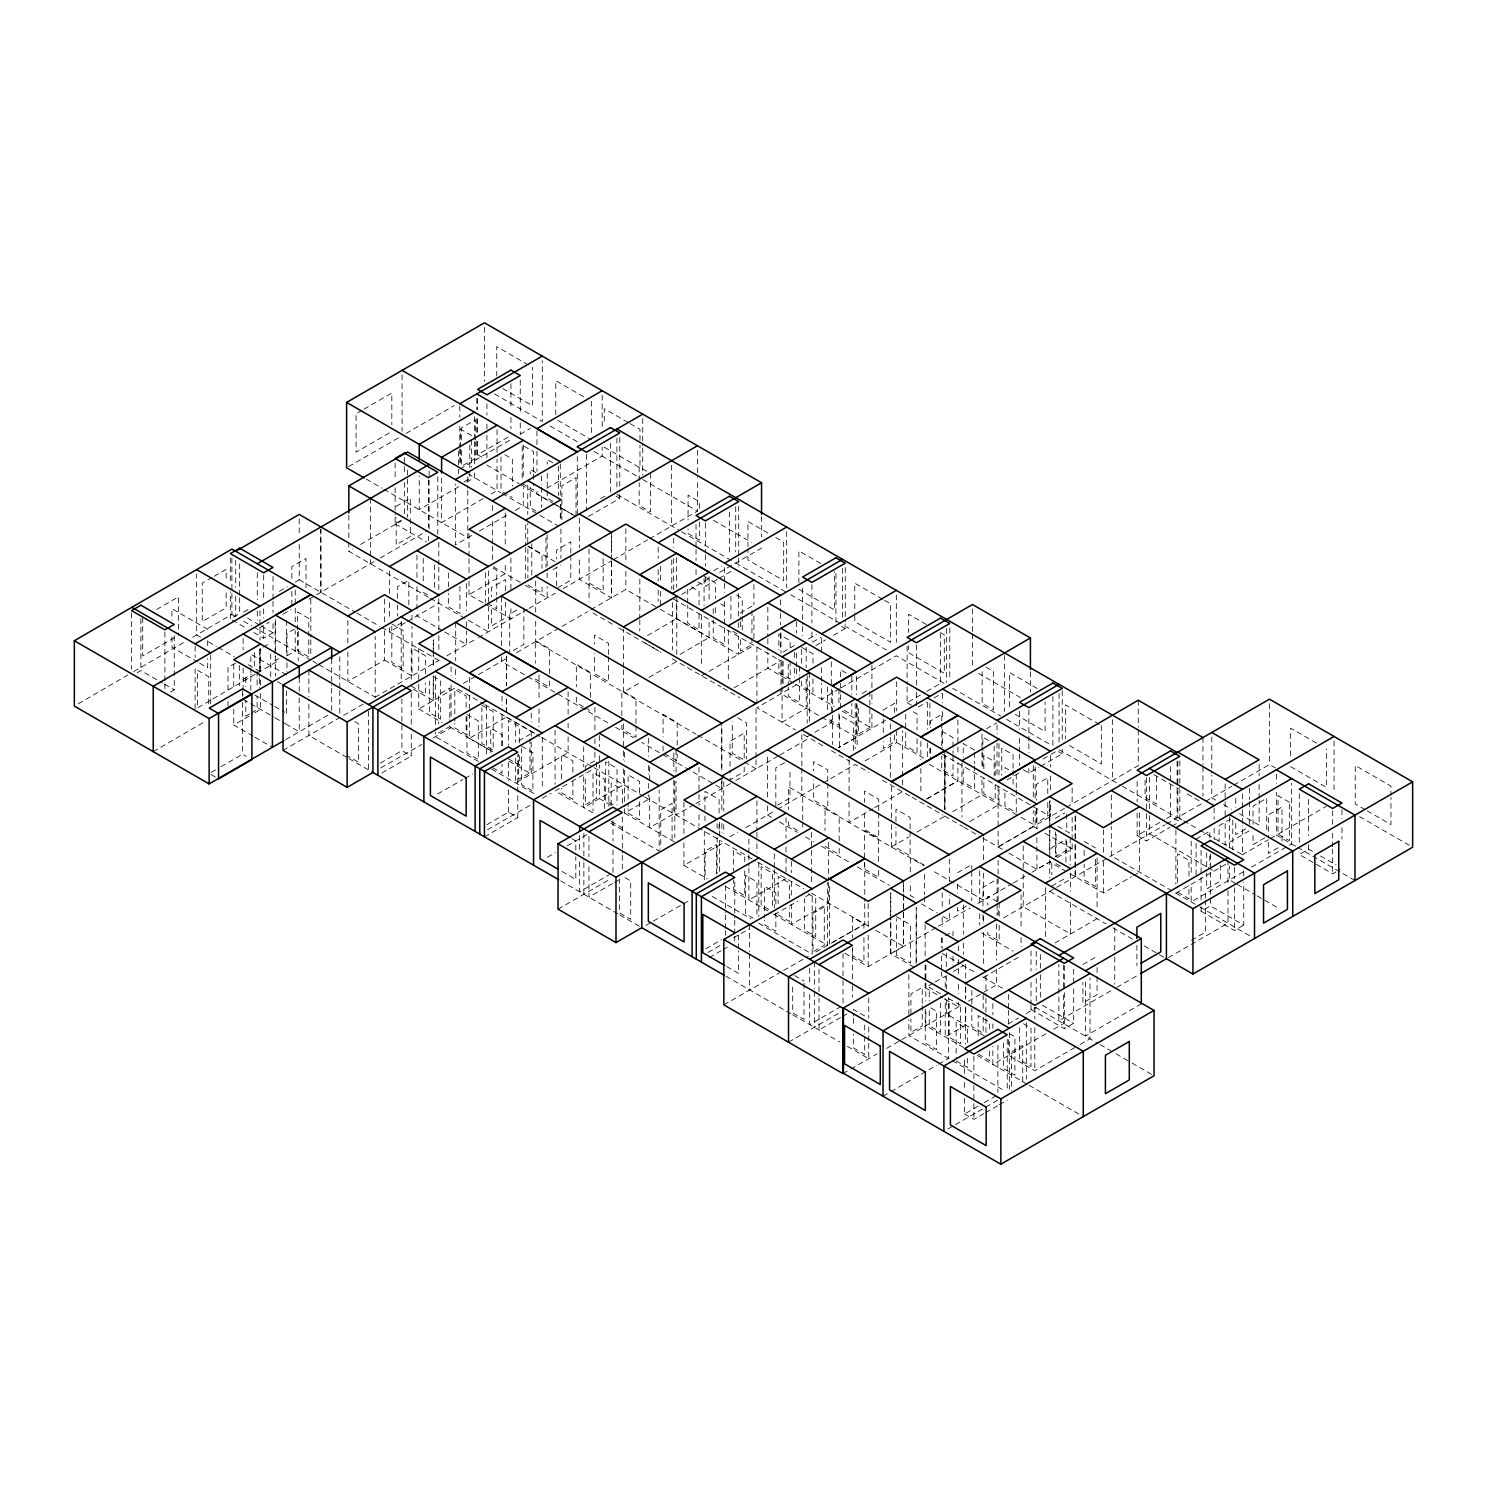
<?xml version="1.0" encoding="UTF-8"?>
<svg xmlns="http://www.w3.org/2000/svg" width="1487" height="1487" viewBox="0 0 1487 1487"><rect width="100%" height="100%" fill="white"/><g stroke="black" fill="none" stroke-linecap="round" stroke-linejoin="round"><path stroke-width="0.75" stroke-dasharray="5 3.75" d="M501.398 656.882L501.398 661.399L607.57 722.682M501.398 645.618L501.398 596.027M535.692 621.306L535.692 641.603L695.953 734.113M535.692 612.291L535.692 580.748M623.406 669.708L623.369 692.217L641.176 681.957M623.406 667.44L623.462 629.168M676.752 654.652L676.845 596.101M721.753 781.846L721.753 788.612L641.622 742.348M721.753 727.756L721.753 770.582L721.753 723.258M756.047 759.801L756.047 768.816L743.983 761.846M756.047 757.552L756.047 707.961M767.534 806.028L767.534 815.043L771.53 817.348M767.534 797.013L767.534 754.188M801.828 768.203L801.828 795.248L923.669 865.601M801.828 765.954L801.828 729.875M849.04 802.218L849.058 822.515L872.776 808.816M849.096 790.991L849.096 757.18M890.787 922.219L890.787 953.78L937.386 926.866M890.787 919.97L890.787 892.925M891.512 847.032L891.326 819.876M891.549 817.757L891.364 781.586M902.442 784.95L902.46 730.86M916.159 963.911L916.234 907.609L916.234 961.699M944.673 809.318L944.747 750.768M949.301 913.222L949.301 919.988L939.319 914.226M949.301 904.208L949.301 895.193M949.301 881.679L949.319 854.635M983.595 873.148L983.595 900.193L931.42 870.062M983.595 859.616L983.595 834.839M1075.138 876.624L1075.157 869.876M1075.157 867.627L1075.175 842.85L1075.231 867.664M78.309 703.797L127.845 674.986M133.774 671.529L184.853 641.826M192.715 637.254L231.898 614.447L231.898 591.919M458.684 486.732L419.222 509.706L419.222 475.896M466.583 482.141L474.465 477.55L474.465 473.033M546.826 488.256L602.161 456.081L602.161 447.067M255.188 674.299L195.132 709.243L195.132 666.418M257.195 673.146L279.556 660.135M287.214 655.674L295.225 651.009L295.225 630.73M153.235 751.641L205.169 721.437M405.263 622.718L389.482 631.901L389.482 627.402M407.159 621.622L438.814 603.202M253.087 736.177L233.775 725.005L252.902 713.89M254.816 712.775L260.56 709.429L260.56 691.399M553.108 569.595L560.934 565.041M285.801 739.522L299.184 731.734M285.671 723.927L299.259 731.79L327.865 715.135M681.697 594.428L709.875 578.053M719.708 572.328L761.548 548.09M647.514 635.562L676.566 618.648L676.566 600.618M680.117 654.392L709.113 637.533L709.113 619.503M734.095 687.793L781.604 660.154M812.534 642.161L820.917 637.272M796.474 684.689L756.92 707.7L795.601 730.024M839.3 688.909L821.605 699.206L821.605 683.425M841.27 687.775L896.326 655.748L944.71 683.667M885.676 720.247L838.389 747.757L856.456 737.292L856.419 703.463M865.044 760.954L896.68 742.552L896.68 731.288M986.569 728.723L996.718 722.812M926.736 798.965L957.907 780.824L957.888 762.794M1007.052 779.95L1019.041 772.98M1043.056 759.002L1049.06 755.526M1051.067 754.355L1057.071 750.861M998.112 831.177L998.167 846.977L1064.952 808.11M1066.402 807.274L1138.261 765.601L1138.261 729.522M243.645 612.049L249.593 608.592M279.37 591.306L287.307 586.714M295.244 582.105L299.222 579.8L299.222 543.74M259.277 627.96L269.203 622.198M283.088 614.15L291.043 609.54M308.906 599.168L378.237 559.186M384.557 630.804L384.557 660.098L347.865 681.399L347.865 649.856M807.218 736.734L831.307 722.775L831.307 716.009M926.698 798.928L957.888 780.824M952.721 811.716L981.978 794.727L981.978 776.697M969.766 821.549L999.022 804.56L999.004 786.53M998.112 846.939L1035.175 825.434L1035.175 809.672M362.047 410.282L356.081 413.721L356.081 452.16L391.825 431.527M364.018 409.129L391.825 393.088L391.825 424.743M348.571 466.621L400.096 436.881M406.081 433.423L454.334 405.561M156.637 609.484L178.496 596.863L178.496 635.321M212.195 577.402L202.251 583.146L202.251 621.603L226.136 607.811L226.136 589.726M214.184 576.268L226.136 569.372L226.136 580.673M477.587 441.23L477.587 454.743L510.933 435.505M463.275 465.301L475.654 458.163L475.654 442.327M459.818 469.074L512.495 438.665M520.134 434.26L530.339 428.368M396.174 506.361L410.319 498.182L410.319 516.286M174.518 637.607L142.733 655.953L142.733 617.514M464.148 481.844L469.799 478.572L469.799 440.115M137.157 672.737L140.893 670.581L162.473 683.035M237.808 614.633L230.336 618.945L230.336 591.9M395.114 517.048L395.114 523.796L400.709 520.58M428.405 597.198L348.832 551.249L352.735 548.982M360.56 544.465L401.676 520.729M380.189 558.053L427.178 530.933M483.182 498.591L441.583 522.606L441.583 475.282M491.1 494.019L497.048 490.58L497.048 459.018M170.503 691.994L174.239 689.838L174.239 678.555M253.887 632.533L263.682 638.183L273.013 632.811L273.013 621.529M235.559 663.072L228.013 667.421L228.013 692.31M263.162 647.142L270.708 642.774M294.5 629.038L286.954 633.406L286.954 660.544M471.769 535.45L455.338 544.93L455.338 484.074M479.316 531.082L507.42 514.874M515.283 510.32L523.275 505.71L523.275 487.68M406.936 581.324L397.512 586.77L397.512 602.607M243.125 679.336L251.47 674.429M278.887 658.685L275.114 660.86L275.114 656.343M600.655 498.628L606.529 495.227M397.512 625.228L403.163 621.956M588.406 516.472L619.782 498.349L619.782 493.833M249.574 713.964L245.801 716.139L245.801 700.321M251.47 712.886L257.121 709.615L257.121 696.046M482.978 602.7L469.018 594.651L505.227 573.74L505.227 562.458M211.191 772.348L219.035 767.831M220.987 766.697L242.567 754.244L246.303 756.4M516.77 610.042L509.688 614.131L509.688 652.57M283.05 750.377L363.386 703.983M375.096 697.236L439.223 660.209M446.751 655.86L476.435 638.722M478.424 637.57L527.29 609.373M529.019 608.369L555.32 593.183M563.183 588.648L611.436 560.785M613.406 559.651L647.57 539.93M649.559 538.777L697.477 511.1L697.477 479.557M513.238 650.525L523.852 644.41L523.852 605.952M418.739 684.224L418.739 709.02L455.598 687.737L483.74 703.983M463.331 683.369L507.364 657.942M516.64 652.589L587.421 611.733M590.915 609.614L625.841 589.447L658.964 608.573M380.337 763.128L401.918 750.675L411.248 756.065L411.248 731.269M713.686 570.673L721.53 566.138M438.498 733.017L449.817 726.474L449.817 719.689M381.824 773.054L411.248 756.065M697.905 581.937L705.358 586.25L717.143 579.465M719.095 578.331L732.831 570.395M518.666 740.861L529.985 734.318M751.939 606.176L740.619 612.718L740.619 619.503M649.075 677.384L676.752 661.399M701.474 675.693L753.909 645.414M594.763 760.842L585.32 766.307L585.32 773.091M783.091 652.124L794.411 645.581M486.9 824.653L508.48 812.181L517.792 817.571L517.792 754.467M808.463 638.982L816.307 634.466M484.446 836.828L517.792 817.571M815.843 645.507L825.638 639.838M833.482 635.321L845.267 628.518L845.267 624.001M624.559 808.631L624.559 813.147L648.685 799.207L648.685 794.709M862.311 693.5L867.962 690.228M693.964 804.671L676.046 815.006L676.046 781.195M695.916 803.538L733.779 781.679M735.768 780.526L777.794 756.27M779.764 755.117L809.43 737.998M784.671 762.664L775.824 767.775L775.824 806.214M611.027 873.668L579.633 891.791L579.633 860.23M907.107 686.957L907.107 702.719L924.747 692.533M926.717 691.399L940.453 683.481L940.453 633.89M558.034 909.133L609.67 879.449M612.495 883.575L588.964 897.163L588.964 865.62M614.466 882.442L620.358 879.04M918.39 706.976L926.234 702.44M934.078 697.923L941.922 693.388M777.589 805.192L789.969 798.054L789.969 768.649M729.764 836.846L737.738 832.237M745.675 827.664L775.563 810.396M777.552 809.244L855.192 764.43L868.966 772.385M874.709 807.645L902.423 791.697M786.028 878.501L748.89 899.951L748.89 868.408M705.823 948.78L721.53 939.728M891.289 846.902L909.3 836.753M916.977 832.051L944.877 816.214M709.28 957.572L721.046 950.769M722.998 949.635L728.89 946.234M1023.298 769.801L1028.892 773.036L1038.688 767.385M1040.658 766.251L1062.238 753.779L1062.238 749.281M723.834 1004.859L781.549 971.68M957.609 872.72L971.754 864.542L971.754 869.077M1055.454 818.333L1064.896 812.887M966.438 906.066L957.609 911.178L957.609 906.642M844.913 953.241L868.204 966.68L903.483 946.327L903.594 894.542M1008.874 853.166L1036.978 869.375L1050.584 861.401M1057.164 857.59L1072.146 848.947L1072.146 842.181M938.483 926.234L970.286 907.888M977.888 903.501L1012.015 883.78M1013.242 883.074L1029.896 873.464M1031.885 872.311L1049.785 861.977L1103.447 892.962L1131.514 876.754M945.435 935.658L952.981 931.308L952.981 935.825M841.066 1006.476L809.69 1024.599L809.69 993.037M1137.146 812.999L1137.146 835.545L1164.6 819.69M1166.57 818.556L1170.492 816.289L1179.823 821.679L1179.823 790.117M1051.792 886.066L1065.937 877.906M788.519 1042.201L840.322 1012.294M1003.595 917.925L1165.12 824.765M1166.496 823.984L1203.801 802.441M1205.79 801.289L1231.682 786.344M1233.652 785.21L1269.452 764.541L1275.326 767.924M840.583 1017.536L819.021 1029.989L819.021 998.428M842.553 1016.402L848.445 1013M1137.146 835.545L1146.477 840.936L1170.009 827.33M1171.979 826.196L1177.853 822.813M925.137 983.223L925.137 987.74L933.185 983.093M935.193 981.94L945.249 976.123L945.23 987.331M953.297 971.476L963.353 965.676M1196.106 838.984L1209.805 831.066L1209.805 837.85M1230.827 818.928L1219.08 825.713L1219.08 841.549M1133.522 875.601L1139.525 872.125L1139.525 811.27M983.595 977.368L1021.086 955.713M1245.567 828.947L1235.771 834.597L1235.771 821.028M1055.082 942.944L1097.071 918.706M1249.117 830.917L1225.139 844.765L1225.139 819.969M842.925 1073.614L849.374 1069.878M850.861 1069.023L877.144 1053.855M886.68 1048.354L960.398 1005.788M968.446 1001.141L996.606 984.877L996.606 969.096M1264.786 837.776L1253.039 844.56L1253.039 833.259M1175.901 893.129L1226.143 864.133M1242.221 854.839L1268.337 839.765M1270.307 838.631L1326.088 806.419M1278.095 847.739L1268.318 853.389L1268.318 839.82M1082.926 964.45L1097.071 956.29M1243.448 871.772L1191.18 901.94L1191.18 883.91M1251.459 867.144L1291.645 843.947L1291.645 783.091M1031.011 1004.933L1031.011 1009.431L1034.748 1007.275M1201.068 906.754L1201.068 911.252L1210.381 905.88L1243.745 925.118L1243.745 882.311M1312.538 851.419L1308.616 849.151L1299.285 854.542L1332.649 873.798L1340.103 869.486M883.036 1096.198L888.984 1092.759M890.973 1091.625L936.587 1065.287M938.576 1064.134L948.483 1058.409L948.483 997.554M1008.074 1024.004L1018.539 1017.963M1026.179 1013.558L1036.235 1007.758M1191.403 940.286L1205.548 932.107L1205.548 900.453M1110.77 990.862L1058.874 1020.826L1058.874 964.487M1116.756 987.405L1138.614 974.784M1168.41 957.591L1227.983 923.185L1227.983 887.126M1045.937 1033.781L992.87 1064.413L992.87 1046.383M1053.763 1029.264L1063.614 1023.576L1063.614 992.015M1031.011 1009.431L1064.357 1028.688L1073.688 1023.298L1073.688 987.238M1201.068 911.252L1234.414 930.509L1243.745 925.118M1141.31 1003.874L1085.398 1036.142L1085.398 979.803M1008.428 1039.655L1008.428 1055.435L1034.822 1070.659L1078.168 1045.621M1080.157 1044.487L1090.008 1038.8L1090.008 977.944M964.561 1098.242L964.561 1114.005L982.201 1103.819M984.171 1102.685L995.937 1095.9M947.851 1129.042L998.167 1099.99M964.561 1114.005L973.892 1119.395L983.688 1113.744M985.658 1112.611L997.424 1105.808M999.376 1104.674L1007.238 1100.138M774.299 914.635L797.831 901.122M805.675 896.624L809.597 894.375M864.746 903.668L864.783 923.966L829.449 944.208L829.374 883.408M380.765 767.98L421.769 744.467M433.033 738.017L451.063 727.682M469.39 713.481L469.316 738.314L506.398 717.069M437.568 794.021L462.959 779.485M464.911 778.37L472.717 773.891M487.606 829.653L532.513 803.928M542.29 798.333L551.101 793.277M567.03 784.151L555.06 790.991L595.618 814.411M571.528 781.567L592.923 769.299M547.439 857.237L555.357 852.702M567.235 845.88L587.049 834.523M683.927 842.85L683.927 865.397L723.76 842.553L755.786 861.047M645.73 925.453L689.355 900.434M708.016 952.423L721.697 944.598M733.407 937.869L749.039 928.929M783.537 970.528L808.259 956.364M815.991 951.94L864.783 923.966M506.323 717.106L539.019 735.898M469.316 738.314L492.401 751.567M1316.46 743.11L1290.642 728.202L1290.642 757.608M1290.642 766.66L1326.404 787.292L1326.404 748.835M1365.159 809.672L1355.233 803.947L1355.233 765.489L1390.977 786.121L1390.977 795.173M1367.148 810.824L1390.977 824.579L1390.977 797.441M1359.583 816.586L1410.68 846.084M528.498 364.984L496.732 346.638L496.732 376.044M583.573 396.769L555.766 380.728L555.766 414.65M628.072 422.457L604.242 408.702L604.242 424.538M630.042 423.609L639.986 429.334L639.986 442.903M767.812 532.959L747.942 521.491L747.942 546.38M775.749 537.55L783.686 542.142L783.686 580.581L747.942 559.948L747.942 548.647M820.731 563.517L798.891 550.915L798.891 582.569M882.59 599.242L854.783 583.183L854.783 612.588M884.579 600.376L890.527 603.815L890.527 642.272L854.783 621.64L854.783 614.856M926.438 624.54L908.557 614.224L908.557 632.328M940.342 632.57L944.301 634.875L944.301 673.314L908.557 652.681L908.557 645.897M1037.164 688.481L1009.357 672.421L1009.357 708.611M1099.339 724.373L1065.584 704.894L1065.584 738.816M1320.4 855.954L1336.088 865.006M646.715 471.249L639.168 466.899L639.168 480.468M985.937 667.105L993.483 671.455L993.483 709.912L982.163 703.37L982.163 671.715M502.699 388.535L532.476 405.728L532.476 367.27M557.755 420.319L591.51 439.817M604.242 447.159L639.986 467.792L639.986 445.171M1215.734 800.118L1211.793 797.831L1211.793 775.285M1223.615 804.671L1231.496 809.207M1239.396 813.761L1259.117 825.155L1259.117 800.359M1295.605 846.233L1276.366 835.118L1276.366 792.292M1297.593 847.367L1354.992 880.508M494.465 393.906L542.253 421.49L542.253 360.635M550.227 426.1L578.183 442.234M594.168 451.472L640.785 478.405M642.737 479.502L697.477 511.1M713.5 520.357L751.53 542.327M978.465 673.332L1020.417 697.57M1153.931 774.653L1179.414 789.355M1187.258 793.891L1200.976 801.809M798.891 589.354L834.635 610.005L834.635 571.547M1015.305 714.318L1045.101 731.511L1045.101 702.106M1069.562 745.619L1101.328 763.965L1101.328 725.526M1181.775 819.709L1177.834 817.441L1177.834 788.147M1183.689 820.824L1197.537 828.817M1199.507 829.969L1242.407 854.728L1242.407 825.434M616.901 494.427L679.652 530.655M681.659 531.807L731.716 560.692M735.712 563.015L786.66 592.421M790.656 594.726L840.564 623.536M844.542 625.841L886.364 649.986M952.628 688.239L1000.584 715.935M1006.532 719.373L1051.29 745.21M1059.06 749.69L1120.269 785.024M1122.22 786.158L1177.109 817.85L1177.109 788.556M616.064 496.193L619.782 498.349M841.53 626.362L845.267 628.518M1058.502 751.623L1062.238 753.779M552.904 462.847L547.235 459.576L547.235 464.093M471.639 435.542L460.319 429L460.319 447.085M504.781 454.669L512.327 459.018L512.327 486.156M535.915 472.643L530.264 469.39L530.264 473.907M704.076 576.268L715.396 582.792L715.396 598.629M736.585 595.023L742.236 598.294L742.236 614.131M988.52 740.489L982.851 737.217L982.851 750.786M1206.273 866.549L1149.525 833.779L1149.525 815.75M1208.243 867.683L1214.117 871.066M1235.325 883.315L1229.377 879.895L1229.377 866.363M1237.296 884.468L1255.121 894.746M1257.091 895.88L1278.857 908.464M477.587 454.743L485.059 459.055M907.107 702.719L914.561 707.031M522.179 483.554L533.498 490.097L533.498 483.312M552.904 501.286L547.235 498.033L547.235 473.145M486.825 465.059L519 483.647M520.915 484.743L551.157 502.216M553.164 503.368L573.276 514.967M801.66 647.31L812.98 653.852L812.98 665.154M846.159 673.016L840.508 669.745L840.508 681.046M913.278 711.753L917.051 713.927L917.051 729.764M941.699 731.102L953.018 737.645L953.018 753.481M974.561 750.08L963.223 743.537L963.223 757.106M1008.706 769.783L1004.933 767.608L1004.933 772.125M691.492 586.975L699.039 591.343L699.039 604.912M720.767 603.889L724.541 606.064M502.885 492.03L512.327 497.476M535.915 511.1L530.264 507.829L530.264 487.476M467.847 473.721L500.803 492.736M502.03 493.442L558.35 525.97M732.812 631.306L738.463 634.577M673.685 599.094L780.526 660.767M942.554 754.318L1050.398 816.586L1050.398 800.805M1177.63 892.2L1188.949 898.743L1188.949 885.174M1171.979 890.862L1111.309 855.843L1111.309 826.549M1175.715 893.018L1197.834 905.787M1199.842 906.94L1250.716 936.327M1057.796 826.252L1070.194 833.389M1084.135 841.456L1095.454 847.98M844.281 710.377L851.828 714.727L851.828 703.425M793.723 683.109L767.831 668.165L767.831 652.384M795.712 684.262L834.207 706.474M842.144 711.046L871.921 728.24L871.921 712.477M896.68 742.552L924.022 758.333M929.245 764.281L1019.19 816.214M1021.104 817.33L1035.175 825.434M660.172 609.261L738.351 654.392L738.351 636.362M1037.182 828.779L1033.298 826.53L1033.298 810.75M1044.952 833.259L1072.146 848.947M829.504 719.82L838.928 725.266L838.928 707.161M555.079 561.658L527.755 545.896L527.755 523.35M527.885 546.435L542.03 554.614L542.03 568.183M856.456 737.292L780.972 693.704L780.972 662.161M589.019 582.978L603.164 591.157L603.164 552.699M1056.03 863.668L1061.346 866.735M366.23 479.093L381.936 488.164M383.888 489.297L467.792 537.736L467.792 533.238M592.885 612.979L612.421 624.261M618.964 628.034L639.782 640.061M644.856 642.997L660.804 652.198M672.384 658.89L720.972 686.938M722.979 688.091L739.745 697.775M803.352 734.504L823.352 746.046M831.307 750.638L849.523 761.158M882.516 780.21L911.345 796.846M912.07 797.274L942.962 815.099M944.654 816.084L962.721 826.512M963.966 827.237L980.788 836.939M982.777 838.092L1006.866 851.995M527.885 584.893L542.03 593.053L542.03 584.001M493.219 566.789L523.182 584.094M525.171 585.246L547.123 597.923L547.123 586.64M492.996 568.108L496.77 570.302L496.77 595.172M1049.766 891.382L1106.068 923.892M1112.927 927.851L1134.73 940.435M1144.302 945.955L1166.421 958.743M737.571 717.775L746.418 722.886L746.418 759.076M395.114 523.796L426.509 541.919M487.346 603.294L496.77 608.741L496.77 597.439M484.985 603.852L510.915 618.815L510.915 605.302M997.275 901.605L987.851 896.141L987.851 905.193M742.887 759.299L732.273 753.165L732.273 721.492M924.449 865.267L910.304 857.107L910.304 872.925M697.756 735.154L742.032 760.731M423.219 592.272L430.765 596.622M430.412 598.35L488.387 631.826L488.387 607.031M981.68 932.962L1013.205 951.16M535.283 679.02L549.428 687.198L549.428 675.897M583.387 706.808L576.324 702.719L576.324 695.935M585.172 707.831L590.469 710.898M664.819 753.816L677.198 760.954L677.198 754.169M797.404 830.378L788.575 825.266L788.575 818.482M825.025 846.307L839.17 854.486L839.17 843.185M913.836 897.59L910.304 895.546L910.304 881.977M615.581 727.31L633.611 737.719M779.523 821.958L797.497 832.348M805.489 836.958L813.482 841.568M821.475 846.177L849.43 862.33M857.423 866.94L889.375 885.397M921.345 903.836L937.33 913.074M442.698 630.767L416.973 615.915L416.973 611.399M444.687 631.919L466.453 644.484L466.453 630.953M391.825 623.927L403.144 630.469L403.144 668.908L391.825 662.384L391.825 626.194M896.364 916.624L910.509 924.802L910.509 963.241L896.364 955.082L896.364 918.892M1042.313 1005.175L1073.688 1023.298M299.222 579.8L354.817 611.9M356.824 613.053L379.668 626.25M381.639 627.384L438.869 660.414M942.2 953.464L959.933 963.706M961.903 964.84L975.714 972.814M982.907 976.978L1003.39 988.799M1035.101 1007.108L1098.001 1043.428M1100.008 1044.58L1114.023 1052.666M1116.012 1053.818L1130.027 1061.904M1132.035 1063.056L1154.042 1075.77M484.911 704.652L539.818 736.362M541.826 737.515L591.9 766.437M593.908 767.589L644.001 796.493M644.819 796.976L721.864 841.456M757.775 862.2L803.723 888.724M811.549 893.241L868.65 926.215M875.639 930.23L903.594 946.383L903.483 898.984M433.126 676.362L440.672 680.711L440.672 719.169L429.353 712.626L429.353 680.972M481.881 705.135L493.201 711.66L493.201 750.117L481.881 743.574L481.881 707.403M808.184 893.836L815.731 898.185L815.731 936.624L804.411 930.1L804.411 898.427M1023.446 1023.725L1030.993 1028.093L1030.993 1066.532L1019.673 1059.989L1019.673 1026.067M384.557 660.098L411.973 675.934L411.973 626.362M914.208 967.293L890.676 953.706L890.676 922.163M466.955 714.466L478.275 720.991L478.275 759.448L466.955 752.905L466.955 716.715M521.621 746.251L532.941 752.794L532.941 791.233L521.621 784.708L521.621 748.519M411.23 686.046L425.394 694.206L425.394 682.905M413.2 689.094L433.312 700.712L433.312 675.916L433.219 700.656M613.239 804.69L605.692 800.322L605.692 761.883L617.012 768.407L617.012 804.597M940.583 993.874L929.263 987.331L929.263 1000.9M1009.264 1033.521L1014.933 1036.792L1014.933 1075.231L1003.613 1068.707L1003.613 1041.569M610.971 805.303L599.335 798.575L599.335 764.764M624.559 813.147L674.782 842.144M925.137 987.74L942.739 997.907M944.71 999.041L958.39 1006.941L958.39 1002.424M508.331 758.816L519.651 765.359L519.651 754.058M768.686 909.468L761.14 905.118L761.14 866.661L772.459 873.204L772.459 907.126M778.166 914.933L789.485 921.475L789.485 907.906M418.739 709.02L442.122 722.515M449.91 727.013L493.164 751.994M509.186 761.251L531.231 773.965L531.231 742.422M725.507 886.456L771.586 913.055M773.575 914.208L827.497 945.342L827.497 882.237M984.115 1035.733L946.327 1013.911L946.327 998.13M611.194 821.475L622.514 828.017M610.785 823.166L659.15 851.084L659.15 790.229M683.927 865.397L707.347 878.91M930.936 1007.907L936.587 1011.179L936.587 1049.618L925.267 1043.075L925.267 1009.153M247.511 618.09L259.277 624.875M261.247 626.008L273.013 632.811M231.898 614.447L235.857 616.733M243.552 621.176L251.693 625.878M253.664 627.031L310.802 660.005M312.828 661.176L316.843 663.499M318.869 664.67L375.189 697.18L375.189 636.324M492.643 767.738L502.067 773.184L502.067 764.132M753.165 918.167L745.619 913.799L745.619 875.36L756.939 881.884L756.939 915.806M478.554 761.53L435.449 736.641L435.449 732.124M491.602 769.058L536.287 794.876M712.106 896.364L751.009 918.836M758.798 923.334L812.162 954.134L812.162 893.278M232.307 620.079L246.024 627.997M978.204 1054.041L989.524 1060.566L989.524 1049.264M963.632 1047.536L925.843 1025.733L925.843 1009.952M977.219 1055.38L1027.015 1084.135M1029.023 1085.306L1083.279 1116.625M571.863 838.724L575.822 841.01L575.822 854.579M956.141 1060.9L967.479 1067.443L967.479 1058.391M207.678 629.354L171.934 608.703L171.934 620.023M286.582 674.894L250.838 654.261L250.838 665.563M949.059 1058.744L908.873 1035.528L908.873 1019.747M952.423 1060.677L1005.416 1091.272M354.798 721.604L358.571 723.779L358.571 762.236L347.252 755.693M625.06 877.627L630.711 880.899L630.711 919.356L619.391 912.814L619.391 878.891M794.578 975.509L804.002 980.955M864.69 1015.993L853.371 1009.45L853.371 1016.234M200.615 637.235L196.656 634.968L196.656 574.112M208.515 641.808L216.433 646.38M218.422 647.533L234.258 656.659M248.106 664.67L259.983 671.529L259.983 648.983M277.549 681.659L281.563 683.983M561.919 871.438L575.822 879.449L575.822 856.847M726.641 966.531L738.556 973.409L738.556 950.788M197.752 662.068L171.934 647.161L171.934 633.592M199.741 663.202L207.678 667.793L207.678 658.76M254.797 695.005L272.679 705.321M274.667 706.474L284.593 712.199M346.917 757.422L308.887 735.47L308.887 699.392M348.925 758.574L372.94 772.459M560.655 880.824L617.848 913.836M619.837 914.988L641.826 927.684M725.953 976.253L790.824 1013.706M792.794 1014.84L839.597 1041.867M847.367 1046.365L868.743 1058.707L868.743 1042.926M243.125 699.373L274.073 717.236M275.207 717.886L285.225 723.686M164.425 684.169L174.239 689.838M254.928 737.236L272.418 747.329M211.08 774.56L218.552 778.872M554.223 503.981L536.956 494L536.956 489.502M556.157 505.097L577.272 517.309M676.566 618.648L709.113 637.533M641.752 641.12L658.983 651.12M1341.962 809.82L1341.962 818.835M1341.962 827.85L1341.962 839.114M1334.043 740.972L1334.043 792.813M1332.649 810.694L1332.649 824.207M1332.649 833.222L1332.649 846.754M1332.649 849.003L1332.649 873.798M1308.616 799.578L1308.616 835.638M1308.616 844.653L1308.616 849.151M1299.285 793.686L1299.285 843.278M1282.017 840.954L1282.017 807.013L1268.318 814.932L1268.318 837.553M1276.366 774.262L1276.366 783.277M1269.452 703.686L1269.452 764.541M1266.738 829.858L1266.738 798.203L1253.039 806.121L1253.039 824.207M1259.117 764.299L1259.117 775.563M1259.117 784.578L1259.117 798.11M1249.47 788.24L1249.47 799.541M1249.47 801.809L1249.47 824.411M1243.745 871.029L1243.745 880.044M1242.407 793.872L1242.407 807.404M1242.407 809.653L1242.407 823.166M1235.771 798.407L1235.771 807.46M1234.414 867.404L1234.414 878.668M1234.414 887.683L1234.414 930.509M1232.797 820.062L1232.797 849.467M1229.377 816.791L1229.377 848.333M1227.983 860.081L1227.983 884.877M1225.139 783.909L1225.139 799.69M1225.139 801.939L1225.139 817.72M1220.399 865.211L1220.399 881.047L1206.7 888.966L1206.7 873.129M1214.117 807.961L1214.117 819.225M1214.117 828.24L1214.117 839.523M1211.793 736.976L1211.793 773.036M1210.381 854.04L1210.381 869.821M1210.381 872.07L1210.381 905.88M1209.805 855.954L1209.805 865.006M1206.7 852.776L1206.7 870.862M1205.548 893.668L1205.548 898.185M1202.946 737.571L1202.946 764.615M1202.946 766.883L1202.946 796.177M1201.068 850.397L1201.068 875.192M1201.068 877.46L1201.068 904.505M1196.106 843.501L1196.106 877.442M1191.18 841.103L1191.18 874.895M1188.949 876.122L1188.949 860.285L1177.63 853.761L1177.63 887.683M1179.823 760.824L1179.823 787.868M1177.834 761.102L1177.834 785.88M1177.109 761.511L1177.109 786.288M1175.901 830.025L1175.901 884.114M1170.492 766.697L1170.492 782.478M1170.492 784.727L1170.492 816.289M1156.403 776.827L1156.403 803.984L1145.083 797.441L1145.083 777.088M1149.525 777.441L1149.525 813.501M1146.477 777.813L1146.477 811.623M1146.477 813.872L1146.477 840.936M1138.261 700.228L1138.261 727.273M1137.146 781.456L1137.146 801.735M1136.904 945.286L1136.904 965.658M1114.767 927.702L1114.767 954.747M1114.767 956.996L1114.767 984.041M1112.425 719.652L1112.425 780.508M1111.309 794.987L1111.309 824.281M1103.447 829.858L1103.447 852.404M1103.447 861.419L1103.447 892.962M1097.071 857.85L1097.071 909.691M1097.071 967.591L1097.071 974.375M1097.071 976.643L1097.071 994.729L1082.926 1002.907L1082.926 982.554M1095.454 859.3L1095.454 886.438L1084.135 879.895L1084.135 864.059M1084.135 850.49L1084.135 861.809M1075.231 869.914L1075.231 876.679M1073.688 969.208L1073.688 984.989M1072.146 788.091L1072.146 803.872M1072.146 817.404L1072.146 839.932M1070.547 873.166L1070.547 891.196M1070.547 902.46L1070.547 934.022L1023.223 906.698L1023.223 872.888M1070.194 837.924L1070.194 865.062M1066.774 814.058L1066.774 829.895M1066.774 841.196L1066.774 850.248L1055.454 856.772L1055.454 831.902M1065.937 862.07L1065.937 839.449L1051.792 847.627L1051.792 852.144M1064.357 965.583L1064.357 990.379M1064.357 992.628L1064.357 1028.688M1063.614 964.97L1063.614 989.766M1062.238 690.674L1062.238 740.266M1059.06 693.351L1059.06 742.942M1056.03 834.281L1056.03 856.884M1052.908 696.567L1052.908 746.139M1051.792 863.464L1051.792 874.765M1050.398 755.731L1050.398 766.995M1050.398 776.01L1050.398 791.79M1049.766 859.821L1049.766 877.85M1047.777 793.556L1047.777 777.738L1036.458 784.262L1036.458 800.099M1047.777 802.608L1047.777 816.177L1036.458 822.72L1036.458 809.151M1045.435 887.665L1045.435 937.256M1040.342 954.468L1040.342 972.498M1040.342 974.747L1040.342 997.294M1036.867 808.463L1036.978 828.817M1036.867 837.757L1036.978 869.375M1036.235 951.401L1036.235 969.431M1036.235 978.446L1036.235 1000.993M1035.175 766.846L1035.175 798.389M1034.822 1007.554L1034.822 1018.818M1034.822 1027.833L1034.822 1070.659M1033.298 765.675L1033.298 797.236M1031.011 950.825L1031.011 971.123M1031.011 982.387L1031.011 1002.666M1030.417 671.771L1030.417 692.068M1028.892 709.931L1028.892 741.493M1028.892 743.742L1028.892 752.757M1028.892 768.537L1028.892 773.036M1026.327 1022.889L1026.327 1079.227M1023.223 845.843L1023.223 870.638M1022.721 1081.644L1022.721 1045.454L1011.402 1051.978L1011.402 1090.436M1021.086 894.858L1021.086 928.669M1021.086 937.684L1021.086 946.699M1019.562 711.306L1019.562 729.336M1019.562 738.351L1019.562 751.883M1019.562 754.132L1019.562 765.396M1016.253 774.151L1016.253 787.72M1016.253 789.969L1016.253 812.59L1004.933 806.066L1004.933 790.229M1013.075 768.24L1013.075 754.671L1001.755 748.128L1001.755 775.266M1013.075 770.489L1013.075 786.326M1009.338 1032.684L1009.338 1089.042M1008.428 994.58L1008.428 1008.093M1008.428 1010.361L1008.428 1023.874M1007.238 1039.283L1007.238 1091.123M1004.58 655.135L1004.58 711.474M999.004 743.704L999.022 777.515M999.171 902.683L999.171 916.252M999.171 925.304L999.171 941.141L987.851 934.598L987.851 930.081M998.112 786.084L998.112 828.91M998.112 860.341L998.112 876.122M998.112 878.371L998.112 900.918M998.112 909.932L998.112 916.698M997.907 1045.175L997.907 1092.499M997.108 901.81L997.108 879.189L982.963 887.367L982.963 912.237M997.108 904.077L997.108 915.379M997.033 724.931L997.033 733.946M997.033 742.961L997.033 776.772M996.606 924.022L996.606 960.082M995.175 775.545L995.175 761.976L983.855 755.433L983.855 769.002M995.175 784.597L995.175 800.415L983.855 793.891L983.855 778.054M994.171 746.009L994.171 775.415M992.87 1003.558L992.87 1014.84M992.87 1023.855L992.87 1028.353M989.524 1028.911L989.524 1022.127L978.204 1015.584L978.204 1035.937M985.937 975.937L985.937 996.216M985.937 998.465L985.937 1016.495M985.937 1018.762L985.937 1034.524M983.595 916.512L983.595 923.278M983.595 932.293L983.595 966.085M982.963 914.505L982.963 923.557M983.167 994.747L983.167 1008.316M983.167 1017.368L983.167 1033.205L971.847 1026.662L971.847 1008.576M982.851 753.054L982.851 766.623M981.978 733.872L981.978 749.652M981.978 751.902L981.978 767.682M979.71 870.973L979.71 904.784M979.71 913.799L979.71 925.063M974.561 752.329L974.561 763.649M974.561 765.898L974.561 788.519L963.223 781.976L963.223 766.158M973.892 1056.29L973.892 1083.335M973.892 1085.584L973.892 1101.365M973.892 1103.614L973.892 1119.395M972.461 609.019L972.461 631.566M972.461 633.815L972.461 667.626M971.754 871.345L971.754 900.732M971.847 990.472L971.847 1006.309M967.479 1042.573L967.479 1029.004L956.141 1022.461L956.141 1058.651M965.714 964.245L965.714 984.524M965.714 986.792L965.714 998.056M965.714 1007.071L965.714 1025.101L945.23 1036.922L945.23 998.613M965.472 987.758L965.472 999.022M965.472 1008.037L965.472 1044.097M964.561 1059.915L964.561 1073.447M964.561 1082.462L964.561 1089.227M963.353 904.821L963.353 934.133M963.353 943.148L963.353 954.412M961.959 762.961L961.959 817.051M958.39 946.085L958.39 950.583M958.39 959.598L958.39 966.364M958.39 968.632L958.39 975.379M958.39 984.394L958.39 993.409M957.888 719.968L957.907 744.764M957.888 747.013L957.907 753.779M957.609 884.021L957.609 893.074M953.018 755.731L953.018 776.084L941.699 769.56L941.699 755.991M952.981 956.178L952.981 965.23M949.765 627.997L949.765 679.838M946.643 628.443L946.643 682.533M946.327 953.055L946.327 966.587M946.327 975.602L946.327 989.115M942.554 693.462L942.554 702.477M942.554 711.492L942.554 718.258M942.554 729.522L942.554 747.571M942.2 892.628L942.2 908.39M942.2 917.405L942.2 926.42M942.2 937.702L942.2 948.966M941.81 721.176L941.81 714.392L930.472 720.935L930.472 727.719M941.81 723.444L941.81 746.046M941.661 937.832L941.661 946.884M941.661 955.937L941.661 969.505M941.661 971.754L941.661 976.29M940.583 1002.907L940.583 1032.313L929.263 1025.788L929.263 1009.952M930.472 748.073L930.472 759.374M929.877 703.109L929.877 727.905M929.877 748.184L929.877 754.95M927.33 702.329L927.33 729.373M927.33 742.905L927.33 758.667M925.843 964.877L925.843 980.658M925.843 982.907L925.843 1000.937M925.137 924.635L925.137 956.178M925.137 965.193L925.137 980.974M924.449 874.319L924.449 894.672M924.449 896.94L924.449 903.724M922.237 1003.279L922.237 987.442L910.918 993.985L910.918 1016.588M922.237 1005.528L922.237 1025.881L910.918 1032.424L910.918 1018.855M920.843 741.474L920.899 759.541M920.843 768.519L920.899 793.352M917.051 738.816L917.051 752.385L905.732 745.842L905.732 732.273M916.42 645.005L916.42 690.08M916.42 692.329L916.42 705.86M910.118 828.705L910.118 817.404L895.955 809.225L895.955 825.062M910.118 830.973L910.118 855.843L895.955 847.664L895.955 827.311M908.873 974.673L908.873 1017.498M907.107 646.38L907.107 684.689M905.732 714.188L905.732 730.005M903.594 881.01L903.594 892.293M903.483 885.471L903.483 896.735M896.68 681.697L896.68 710.99M896.326 594.893L896.326 642.217M894.579 712.459L894.579 703.407L883.259 709.95L883.259 716.734M894.579 735.08L894.579 741.864L883.259 748.389L883.259 741.604M890.676 892.851L890.676 919.914M890.323 723.853L890.323 735.117M890.323 737.385L890.323 777.943M883.259 718.983L883.259 732.552M878.705 810.564L878.705 799.262L864.542 791.084L864.542 802.404M878.705 812.831L878.705 837.701L864.542 829.542L864.542 811.437M878.631 861.438L878.631 838.817L864.486 830.638L864.486 860.044M878.631 870.471L878.631 877.256L864.486 869.096L864.486 862.311M871.921 665.135L871.921 692.18M871.921 694.448L871.921 703.463M869.858 691.399L869.858 727.589L858.538 734.113L858.538 704.726M868.743 997.851L868.743 1018.13M868.743 1027.145L868.743 1040.658M868.204 903.576L868.204 926.122M868.204 935.137L868.204 966.68M864.746 863.092L864.783 901.438M864.69 1025.026L864.69 1034.078M864.69 1036.346L864.69 1054.432L853.371 1047.889L853.371 1034.32M863.947 928.371L863.947 923.855L852.627 917.312L852.627 937.684M863.947 937.423L863.947 962.312L852.627 955.769L852.627 948.985M857.144 704.708L857.144 747.515M856.419 676.418L856.456 694.466M855.192 703.574L855.192 748.649M853.575 750.266L853.575 723.128L839.43 714.968L839.43 751.139M853.371 1018.502L853.371 1025.286M852.367 947.628L852.367 983.688M852.367 985.937L852.367 997.201M851.828 676.269L851.828 694.373M845.267 567.662L845.267 621.752M843.036 953.502L843.036 978.297M843.036 980.546L843.036 1003.093M842.553 568.35L842.553 617.941M840.508 683.314L840.508 692.366M840.508 694.615L840.508 708.184M839.17 840.917L839.17 816.028L825.025 807.869L825.025 830.49M838.928 689.076L838.928 704.894M835.936 573.554L835.936 623.127M832.367 690.396L832.367 712.942M832.367 715.191L832.367 744.485M831.307 661.919L831.307 686.715M831.307 688.964L831.307 713.76M828.575 842.218L828.575 880.527M828.575 882.795L828.575 903.074L791.326 924.468L791.326 904.189M827.794 781.177L827.794 769.876L813.649 761.697L813.649 770.749M827.794 783.445L827.794 808.315L813.649 800.155L813.649 779.801M827.608 687.05L827.608 709.671M821.605 638.351L821.605 654.131M821.605 667.644L821.605 681.176M819.021 969.134L819.021 996.178M814.356 961.922L814.356 988.985M814.356 991.234L814.356 1027.294M812.98 678.723L812.98 692.291L801.66 685.767L801.66 681.232M811.921 584.67L811.921 622.979M811.921 631.994L811.921 641.009M811.549 832.385L811.549 848.166M811.549 850.415L811.549 884.226M809.69 968.26L809.69 984.022M809.43 672.644L809.43 722.217M807.218 675.879L807.218 723.202M806.196 647.421L806.196 667.7M806.196 678.983L806.196 708.277L782.069 722.217L782.069 661.362M804.002 983.204L804.002 1019.394L792.683 1012.87L792.683 983.465M802.59 588.294L802.59 624.354M802.59 626.603L802.59 635.618M802.72 819.857L802.72 794.987L788.575 786.809L788.575 809.43M802.72 822.125L802.72 828.91M801.66 649.577L801.66 665.414M799.56 666.343L799.56 675.377M799.56 677.644L799.56 702.533L788.24 695.99L788.24 686.938M796.474 621.585L796.474 632.849M796.474 653.146L796.474 666.659M796.474 668.908L796.474 675.674M794.411 652.365L794.411 659.15M794.411 668.202L794.411 677.236M791.326 861.363L791.344 872.627M791.326 881.642L791.344 895.174M790.155 647.458L790.155 640.674L778.835 634.131L778.835 649.968M790.155 661.027L790.155 679.113L778.835 672.589L778.835 659.02M789.485 898.854L789.485 883.018L778.166 876.494L778.166 903.631M788.24 664.317L788.24 684.689M786.66 531.565L786.66 587.923M786.028 817.646L786.028 837.943M786.028 846.958L786.028 855.973M786.028 858.222L786.028 874.003M783.091 661.157L783.091 683.778M780.972 632.867L780.972 653.146M780.526 599.93L780.526 611.194M780.526 613.443L780.526 624.707M780.526 633.722L780.526 649.503M775.861 904.115L775.861 892.813L764.541 886.271L764.541 917.944M775.861 913.167L775.861 931.252L764.541 924.728L764.541 920.193M774.299 853.78L774.299 867.311M774.299 869.56L774.299 907.869M767.831 607.309L767.831 636.603M767.831 638.852L767.831 650.135M761.548 516.547L761.548 536.826M758.798 862.479L758.798 916.568M756.92 646.845L756.92 703.184M756.939 800.861L756.939 830.155M756.939 832.404L756.939 841.438M756.939 843.687L756.939 852.702M753.909 584.558L753.909 604.837M753.909 616.12L753.909 638.648M751.939 610.711L751.939 635.581M751.939 637.849L751.939 644.633L740.619 651.176L740.619 637.607M749.652 924.579L749.652 951.624M749.652 953.892L749.652 989.952M748.89 839.096L748.89 852.627M748.89 854.876L748.89 866.14M744.745 861.716L744.745 857.2L733.426 850.657L733.426 871.01M744.745 870.769L744.745 895.639L733.426 889.114L733.426 880.062M744.206 758.054L744.206 733.184L730.043 741.344L730.043 773.017M744.206 767.106L744.206 771.623L730.043 779.801L730.043 775.266M742.236 616.399L742.236 629.968M740.619 621.77L740.619 628.555M738.704 506.156L738.704 555.729M738.704 557.978L738.704 566.993M738.556 934.97L738.556 948.539M738.351 593.536L738.351 620.599M738.351 622.849L738.351 627.347M735.712 506.658L735.712 551.733M734.764 881.995L734.764 918.055M734.764 920.304L734.764 933.836M734.764 936.085L734.764 942.851M730.916 596.287L730.916 621.157M729.392 512.03L729.392 554.855M728.295 630.302L728.295 682.143M725.452 885.62L725.452 912.665M725.452 914.914L725.452 928.446M725.452 930.695L725.452 935.211M724.634 567.644L724.634 581.175M724.634 583.424L724.634 592.439M724.634 601.454L724.541 644.503L713.221 637.979L713.221 619.875M723.76 781.697L723.76 811.01M723.76 824.523L723.76 833.538M721.827 778.333L721.827 812.125M721.827 823.408L721.827 832.423M719.652 822.237L719.652 837.999M719.652 840.267L719.652 871.81M719.095 813.054L719.095 799.486L704.95 791.326L704.95 813.928M719.095 824.374L719.095 831.159M717.106 823.686L717.106 828.203M717.106 837.218L717.106 873.278M716.437 873.966L716.437 844.56L705.117 851.103L705.117 878.241M715.396 607.681L715.396 614.466M713.221 608.573L713.221 617.625M709.113 576.677L709.113 601.454M705.358 523.145L705.358 552.439M705.358 554.707L705.358 565.971M705.358 577.235L705.358 586.25M704.95 816.196L704.95 820.712M704.076 578.536L704.076 605.674M704.318 831.01L704.318 880.601M701.474 614.837L701.474 666.659M699.392 508.461L699.392 501.677L688.072 495.134L688.072 520.022M699.392 522.03L699.392 540.116L688.072 533.591L688.072 529.056M699.039 613.945L699.039 629.782L687.719 623.239L687.719 605.153M699.002 767.404L699.002 792.199M699.002 794.448L699.002 805.712M699.002 814.727L699.002 826.01M697.477 450.264L697.477 477.308M696.028 524.521L696.028 547.067M696.028 549.316L696.028 560.58M696.028 569.595L696.028 576.361M687.719 589.317L687.719 602.886M683.927 802.274L683.927 833.835M677.198 745.136L677.198 722.515L663.053 714.336L663.053 736.957M676.566 557.792L676.511 587.142M676.046 749.652L676.046 772.181M674.782 781.288L674.819 837.664M673.685 538.238L673.685 547.253M673.685 558.517L673.685 590.079M673.834 752.887L673.834 770.917M673.834 779.932L673.834 813.742L649.67 827.646L649.67 796.084M672.384 602.551L672.384 649.875M672.087 839.504L672.087 803.315L660.767 809.857L660.767 848.296M671.641 465.171L671.641 526.026M671.771 559.893L671.771 589.298M663.053 746.009L663.053 752.794M660.432 566.435L660.432 582.272M660.432 591.306L660.432 604.874M658.183 547.253L658.183 558.536M658.183 569.8L658.183 581.064M658.183 590.079L658.183 601.343M650.488 473.442L650.488 511.881L639.168 505.338L639.168 482.736M649.67 766.79L649.67 782.571M648.685 738.351L648.685 756.381M648.685 765.396L648.685 774.411M648.685 783.426L648.685 792.459M642.737 418.646L642.719 445.71M642.737 447.959L642.719 475.004M639.838 579.168L639.782 617.514M639.838 619.726L639.782 631.046M639.429 792.664L639.429 781.363L628.109 774.82L628.109 806.493M639.429 801.716L639.429 819.802L628.109 813.277L628.109 808.742M635.99 723.611L635.99 698.723L621.845 690.563L621.845 719.95M635.99 725.86L635.99 737.18L621.845 729.002L621.845 722.217M625.841 528.591L625.841 562.402M625.841 571.417L625.841 589.447M624.559 752.292L624.559 761.307M624.559 770.322L624.559 806.382M623.555 723.853L623.555 748.63M623.555 750.898L623.555 759.913M623.555 768.928L623.555 784.708L583.703 807.534L583.703 775.972M622.514 803.129L622.514 789.56L611.194 783.036L611.194 805.638M622.309 817.069L622.309 853.129M622.309 855.378L622.309 868.891M619.782 437.494L619.782 491.584M616.901 438.07L616.901 489.911M612.979 820.694L612.979 840.973M612.979 849.988L612.979 872.534M611.436 532.495L611.436 552.774M611.436 561.789L611.436 597.867L579.335 579.317L579.335 556.789M611.361 536.956L611.361 559.502M611.361 561.751L611.361 597.811M610.469 443.368L610.469 492.959M608.834 761.195L608.834 806.27M608.518 654.577L608.518 643.276L594.372 635.098L594.372 644.15M608.518 656.845L608.518 681.715L594.372 673.555L594.372 653.202M604.335 808.482L604.335 779.076L593.016 772.534L593.016 810.991M602.161 395.226L602.161 429.037M599.335 735.47L599.335 746.734M599.335 755.749L599.335 762.515M596.64 762.032L596.64 798.203L585.32 804.746L585.32 775.34M594.912 707.31L594.912 729.857M594.912 738.872L594.912 750.136M594.912 752.385L594.912 759.151M591.51 401.36L591.51 435.282M590.469 697.329L590.469 672.44L576.324 664.28L576.324 686.882M589.019 549.056L589.056 601.77M588.964 836.307L588.964 856.605M586.436 454.483L586.436 510.84M583.871 833.371L583.871 860.415M583.871 862.664L583.871 894.226M583.703 746.678L583.703 766.957M579.633 835.434L579.633 851.215M579.335 518.461L579.335 547.774M577.291 456.435L577.272 515.06M576.027 516.101L576.027 477.662L561.882 485.821L561.882 497.123M572.885 772.218L572.885 760.916L561.566 754.374L561.566 779.262M572.885 781.27L572.885 799.355L561.566 792.831L561.566 788.296M570.804 553.071L570.804 541.77L556.64 549.93L556.64 558.982M570.804 555.339L570.804 580.209L556.64 588.387L556.64 568.034M568.108 691.827L568.108 714.373M568.108 723.388L568.108 727.886M568.108 736.901L568.108 752.682L515.673 782.961L515.673 755.916M561.882 499.39L561.882 519.744M560.934 504.186L560.934 519.967M560.934 528.982L560.934 558.276M560.302 464L560.302 495.543M560.302 504.558L560.302 520.338M558.573 466.119L558.573 495.506M555.06 730.154L555.06 784.244M549.428 673.63L549.428 648.741L535.283 640.581L535.283 663.202M547.123 534.8L547.123 570.878M547.123 573.127L547.123 577.625M545.952 537.848L545.952 567.253M542.29 737.478L542.29 789.318M541.584 475.914L541.584 484.966M541.584 487.234L541.584 507.587M539.019 675.042L539.019 699.838M539.019 708.853L539.019 726.883M536.956 430.895L536.956 448.925M536.956 451.174L536.956 471.472M533.498 471.992L533.498 451.639L522.179 445.115L522.179 479.037M533.498 474.26L533.498 481.044M531.788 543.759L531.788 579.949M531.231 713.109L531.231 722.124M531.231 731.158L531.231 740.173M529.985 738.835L529.985 772.775L518.666 779.3L518.666 754.429M527.885 548.703L527.885 578.108M527.755 485.041L527.755 514.335M525.692 524.688L525.692 544.986M525.692 547.235L525.692 578.778M523.275 444.855L523.275 478.665M520.264 380.04L520.264 413.832M520.264 422.847L520.264 434.13M519.651 742.738L519.651 726.901L508.331 720.377L508.331 745.247M515.673 722.106L515.673 742.385M510.933 383.665L510.933 408.46M510.933 417.475L510.933 428.739M510.915 557.978L510.915 591.77M508.48 762.608L508.48 780.638M508.48 789.653L508.48 812.181M506.398 656.213L506.398 685.507M506.398 699.039L506.398 712.552M506.323 656.25L506.323 685.544M506.323 699.076L506.323 712.589M505.506 590.767L505.506 579.465L491.342 587.644L491.342 596.677M505.506 602.086L505.506 617.904L491.342 626.083L491.342 605.729M505.227 512.885L505.227 544.428M502.067 746.046L502.067 734.745L490.747 728.202L490.747 753.073M502.011 696.251L502.011 705.266M502.011 714.28L502.011 745.823M501.007 457.011L501.007 490.933M497.048 429.724L497.048 456.769M492.383 505.468L492.383 512.216M492.383 521.231L492.383 543.777M492.383 546.026L492.383 559.558M488.387 570.971L488.387 604.781M486.918 403.795L486.918 415.059M486.918 424.074L486.918 433.089M486.918 435.338L486.918 460.134M486.379 705.191L486.379 757.032M485.45 572.811L485.45 602.216M484.502 327.289L484.502 381.378M477.587 398.404L477.587 409.668M477.587 418.683L477.587 432.215M476.788 398.423L476.788 409.687M476.788 418.702L476.788 432.234M476.788 441.249L476.788 459.279M475.654 440.059L475.654 419.706L461.509 427.884L461.509 441.453M474.465 416.695L474.465 439.223M474.465 441.472L474.465 464.018M471.639 440.059L471.639 467.197M469.39 677.421L469.316 693.221M469.39 695.451L469.316 711.269M469.018 533.796L469.018 556.324M469.018 558.573L469.018 578.871M469.018 581.12L469.018 594.651M467.792 476.881L467.792 488.164M467.792 490.413L467.792 530.989M466.453 583.629L466.453 610.674M466.453 621.938L466.453 628.704M466.137 707.329L466.137 696.028L454.818 689.485L454.818 721.139M466.137 716.381L466.137 734.466L454.818 727.924L454.818 723.407M461.509 450.487L461.509 464.056M460.319 449.353L460.319 462.922M459.818 405.97L459.818 417.234M459.818 426.249L459.818 446.546M459.818 448.795L459.818 462.327M459.929 586.324L459.929 613.462L448.609 606.938L448.609 593.369M458.479 451.174L458.479 467.011M458.479 469.279L458.479 473.795M455.691 622.421L455.691 660.73M455.598 669.708L455.691 678.76M451.063 666.827L451.063 675.841M451.063 684.856L451.063 716.418M449.817 717.44L449.817 688.035L438.498 694.578L438.498 723.965M448.609 572.997L448.609 591.101M438.814 542.346L438.814 564.893M438.814 567.142L438.814 596.436M438.814 598.685L438.869 633.369M438.869 635.618L438.869 651.399M437.791 476.825L437.791 537.662M435.449 675.786L435.449 729.875M434.539 564.874L434.539 587.495M433.312 648.871L433.312 639.856L433.219 653.332M433.312 651.12L433.312 666.901L433.219 655.581M429.13 471.193L429.13 477.959M429.13 480.208L429.13 529.8M428.46 479.948L428.46 527.272M428.46 536.287L428.46 540.803M425.394 673.853L425.394 655.767L411.23 647.588L411.23 679.262M423.219 558.35L423.219 580.952M418.739 648.165L418.739 681.975M416.973 555.06L416.973 577.588M416.973 586.603L416.973 609.15M411.973 615.079L411.973 624.094M411.248 692.961L411.248 729.02M410.319 518.535L410.319 536.64L396.174 544.8L396.174 517.662M408.832 582.495L408.832 605.116M407.55 470.004L407.55 476.769M407.55 479.018L407.55 517.327M404.445 457.568L404.445 464.334M404.445 466.583L404.445 473.349M404.445 482.364L404.445 513.907M402.066 374.891L402.066 431.23M401.918 698.834L401.918 750.675M401.193 621.306L401.193 682.161M397.512 604.874L397.512 616.176M395.114 462.94L395.114 478.721M395.114 487.736L395.114 514.781M389.482 571.045L389.482 593.592M389.482 602.607L389.482 618.388M384.557 599.261L384.557 621.789M370.412 498.349L370.412 563.703M368.572 711.325L368.572 769.931M348.832 515.19L348.832 539.967M348.832 542.235L348.832 551.249M347.865 620.544L347.865 647.588M339.798 656.752L339.798 688.314M339.798 690.563L339.798 713.109M331.694 658.834L331.694 685.879M331.694 688.128L331.694 710.674M320.895 529.205L320.895 592.309L320.802 529.149M310.802 599.149L310.82 637.477M310.802 639.726L310.82 655.507M308.887 670.098L308.887 697.143M306.025 587.793L306.025 558.406L291.88 566.566L291.88 580.134M299.222 518.944L299.222 534.725M299.259 677.682L299.259 695.712M299.184 697.923L299.259 731.79M298.274 631.38L298.274 660.786M297.437 630.005L297.437 611.919L308.757 618.462L308.757 656.901L297.437 650.377L297.437 632.272M295.225 590.153L295.225 605.934M295.225 608.183L295.225 621.715M291.88 591.454L291.88 605.023M286.954 662.793L286.954 671.845M286.582 690.73L286.582 713.351M286.433 620.395L286.433 654.317M275.541 619.651L275.541 653.462M275.541 655.711L275.541 676.009M275.114 622.421L275.114 654.076M273.013 576.454L273.013 599.001M273.013 601.25L273.013 612.514M270.708 654.094L270.708 676.697M263.682 575.079L263.682 599.874M263.682 608.889L263.682 617.904M263.682 626.919L263.682 638.183M260.56 648.574L260.56 671.12M260.56 680.135L260.56 689.15M259.983 610.674L259.983 626.436M259.983 628.704L259.983 639.968M259.389 649.317L259.389 676.455M259.389 678.723L259.389 687.756M257.288 572.774L257.307 599.819M257.288 611.083L257.307 620.098M257.121 671.157L257.121 686.994M254.444 652.44L254.444 668.276M250.838 667.83L250.838 690.451M245.801 677.7L245.801 686.752M243.125 638.518L243.125 649.931M243.125 668.016L243.125 694.857M242.567 691.12L242.567 700.135M242.567 702.403L242.567 754.244M239.667 563.963L239.667 595.525M239.667 597.774L239.667 613.555M239.333 665.414L239.333 685.767M235.708 560.302L235.708 587.346M235.708 596.361L235.708 616.659M233.775 664.169L233.775 688.946M233.775 709.243L233.775 725.005M231.898 558.108L231.898 589.67M230.336 558.09L230.336 582.885M228.013 701.344L228.013 705.879M210.689 655.116L210.689 709.206M208.738 703.871L208.738 676.734L197.418 670.191L197.418 708.63M207.678 640.655L207.678 647.44M195.132 646.139L195.132 657.403M174.239 635.748L174.239 676.306M164.908 632.105L164.908 681.697M164.908 683.946L164.908 690.712M140.893 618.741L140.893 670.581M131.562 612.867L131.562 669.206M944.97 755.396L944.896 809.448L944.933 755.377M1049.785 830.434L1049.785 857.479L1049.673 830.359M1049.785 801.121L1049.785 828.185L1049.673 801.065M1075.213 815.824L1075.194 840.601L1075.231 815.824M824.281 906.828L812.961 913.371L812.961 951.81L824.281 945.286L824.281 906.828M1289.359 802.255L1278.039 795.712L1278.039 834.17L1289.359 840.694L1289.359 802.255M960.472 1005.361L949.152 998.818L949.152 1037.257L960.472 1043.8L960.472 1005.361"/><path stroke-width="1.5" d="M283.887 740.638L209.128 783.909L74.35 706.102L74.35 640.748L231.898 549.093L375.189 631.826M474.465 412.178L419.222 444.334L419.222 460.115M642.719 414.148L602.161 390.709L536.956 428.646L577.272 451.936L476.788 393.906M195.132 643.871L295.225 585.655M389.482 566.547L438.814 537.848M260.56 644.075L233.775 659.652L272.418 681.957L272.418 747.329M525.692 520.19L560.934 499.688L527.755 480.524M209.128 783.909L209.128 718.556L331.694 647.551L331.694 658.834M658.183 542.755L761.548 482.736L761.548 514.298M724.634 563.145L786.66 527.067M728.295 625.804L842.553 559.335M756.92 642.328L796.474 619.335M821.605 633.834L896.326 590.376M857.144 700.191L896.68 677.18L929.877 696.344M890.323 719.355L1030.417 637.96L1030.417 669.522M997.033 720.414L1059.06 684.336M235.708 551.287L299.222 514.428L438.869 595.06M257.288 563.759L429.13 464.446M347.865 616.046L384.557 594.744L411.973 610.581M807.218 671.362L831.307 657.403M981.978 729.373L891.605 781.716M961.959 760.712L999.022 739.206M364.259 477.959L346.601 467.773L346.601 402.401L484.502 322.791L602.161 390.709M459.818 403.72L542.253 356.118M348.832 512.922L348.832 485.877L407.55 451.974L547.123 532.55M497.048 425.226L441.583 457.252L441.583 473.033M455.338 479.576L523.275 440.356M492.383 500.952L642.737 414.148L761.548 482.736M505.227 508.368L469.018 529.279L510.915 553.461M218.552 713.518L251.898 694.262L251.898 759.615L218.552 778.872L218.552 713.518L209.221 708.128L242.567 688.871L251.898 694.262M451.063 662.328L372.94 707.087L372.94 772.459L347.122 787.366L283.05 750.377L283.05 685.005L697.477 445.747M368.572 704.559L401.918 685.321L411.248 690.693L377.902 709.95L377.902 775.322M283.05 685.005L347.122 721.994L372.94 707.087M623.462 626.901L676.845 596.101M515.673 717.589L568.108 687.329M701.474 610.321L753.909 580.042M624.559 747.775L648.685 733.853M782.069 656.845L806.196 642.923M676.046 749.652L809.43 672.644M723.965 975.119L641.826 927.684L615.99 942.591L558.034 909.133L558.034 843.78L699.002 762.887L674.819 776.809L599.335 733.221M588.964 831.809L622.309 812.553L612.979 807.162L579.633 826.419L579.633 830.936M721.827 776.065L855.192 699.076M558.034 843.78L615.99 877.237L756.939 796.344M849.096 757.18L902.516 726.381M748.89 834.597L786.028 813.147M891.364 781.586L944.747 750.768M996.606 919.524L842.925 1008.242L842.925 1073.614L723.834 1004.859L723.834 939.487L864.783 858.612L827.497 879.988L719.652 817.72M809.69 959.245L843.036 939.988L852.367 945.379L819.021 964.617M963.353 900.323L925.137 922.368L958.39 941.568M1139.525 806.772L1103.447 827.608L1049.673 796.567M983.595 911.996L1021.086 890.341L979.71 866.456M1045.435 883.166L1097.071 853.334M1225.139 779.392L1259.117 759.783L1211.793 732.478M1175.901 827.776L1334.043 736.474M945.23 971.569L965.714 959.747M1191.18 836.586L1291.645 778.575M948.483 993.056L883.036 1030.826L883.036 1096.198M965.472 983.242L1036.235 942.386M1058.874 955.472L1227.983 857.832M992.87 999.06L1063.614 958.204M1085.398 970.788L1141.31 938.52L1141.31 1003.874M1049.766 826.01L1192.946 908.687L1412.65 781.846L1412.65 847.218L1192.946 974.059L1166.421 958.743L1140.585 973.65M1090.008 973.446L1034.822 1005.305L1008.428 990.063M1026.327 1018.372L943.892 1065.975L943.892 1131.328M1140.882 963.353L1160.789 951.866L1160.789 913.408L1136.904 927.2L1136.904 938.501M1000.844 1098.856L1154.042 1010.417L1154.042 1075.77L1000.844 1164.209L843.426 1073.317L843.426 1007.963L1000.844 1098.856L1000.844 1164.209M649.67 762.273L673.834 748.37M774.299 849.281L811.549 827.887M791.326 859.096L828.575 837.72M506.398 651.696L469.316 672.942L502.011 691.734L539.019 670.525L506.323 651.734M486.379 700.693L423.888 736.511L423.888 801.865M594.912 702.812L479.781 768.779L479.781 834.133M583.703 742.18L623.555 719.336M608.834 756.679L533.554 799.82L533.554 865.174M723.76 777.199L683.927 800.025L717.106 819.188M758.798 857.962L696.306 893.78L696.306 959.134M1412.65 781.846L1269.452 699.169L788.519 976.847L788.519 1042.201M1276.366 769.764L1354.992 815.136L1354.992 880.508M1030.417 637.96L972.461 604.503L832.367 685.897L856.456 671.938L780.972 628.35M1202.946 737.571L1138.261 700.228L998.167 781.604L1035.175 760.08L927.33 697.812M1177.834 752.087L1242.407 789.374M616.901 429.055L1177.109 752.496M1149.525 768.426L1214.117 805.712M1229.377 814.523L1292.723 851.084L1292.723 916.457M402.066 370.375L560.302 461.732M673.685 533.721L780.526 595.413M942.554 688.964L1050.398 751.232M1111.309 790.471L1254.508 873.148L1254.508 938.52M767.831 602.793L871.921 662.886M738.351 589.038L625.841 524.093L418.739 643.667L531.231 708.611M1033.298 761.158L1072.146 783.593L868.204 901.326L829.374 878.91M579.335 513.963L611.436 532.495M346.601 402.401L467.792 472.383M588.982 545.376L1036.978 804.021M1023.223 841.345L1070.547 868.65M535.692 576.231L756.047 703.463M801.828 729.875L983.595 834.839M998.112 855.843L1141.31 938.52M348.832 485.877L488.387 566.454M501.398 596.027L721.753 723.258M767.534 749.671L949.319 854.635M416.973 550.543L466.453 579.112M942.2 888.111L1154.042 1010.417M455.598 622.365L903.594 881.01M890.676 888.352L916.234 903.111M401.193 616.808L433.312 635.339M946.327 948.539L985.937 971.42M555.06 725.637L659.15 785.731M435.449 671.288L542.29 732.961M704.318 826.512L812.162 888.78M925.843 960.36L1083.279 1051.253L1083.279 1116.625M908.873 970.175L1009.338 1028.186M196.656 569.595L259.983 606.157M339.798 652.254L275.541 615.135L310.82 594.651L153.235 686.288L153.235 751.641M308.887 670.098L868.743 993.335M243.125 634.001L299.259 666.418L299.259 677.682M569.874 837.571L540.078 820.378L540.078 858.817L557.96 869.133M734.597 932.665L702.812 914.319L702.812 952.777L724.671 965.379M723.834 939.487L842.925 1008.242M131.804 607.309L210.689 652.867M372.308 772.088L558.722 879.709M74.35 640.748L209.128 718.556M1192.946 908.687L1192.946 974.059M1166.421 893.371L1166.421 958.743M701.418 962.089L701.418 896.735L734.764 877.479L725.452 872.088L692.106 891.345L692.106 956.717M641.826 862.33L641.826 927.684M615.99 877.237L615.99 942.591M484.446 836.828L484.446 771.474L517.792 752.218L508.48 746.827L475.115 766.084L475.115 831.437M347.122 721.994L347.122 787.366M676.566 553.294L639.782 574.688L672.384 593.536L709.113 572.16L676.566 553.294M957.907 715.47L920.899 736.994L957.888 715.47M510.933 370.133L477.587 389.39L486.918 394.78L520.264 375.523L510.933 370.133M140.893 605.228L131.562 610.599L164.908 629.856L174.239 624.466L140.893 605.228M239.667 548.183L230.336 553.573L263.682 572.83L273.013 567.439L239.667 548.183M404.445 453.052L395.114 458.442L428.46 477.699L437.791 472.308L404.445 453.052M610.469 427.587L577.105 446.844L586.436 452.234L619.782 432.977L610.469 427.587M729.392 496.249L696.028 515.506L705.358 520.896L738.704 501.639L729.392 496.249M835.936 557.774L802.59 577.03L811.921 582.402L845.267 563.164L835.936 557.774M940.453 618.109L907.107 637.365L916.42 642.756L949.765 623.499L940.453 618.109M1052.908 683.035L1019.562 702.292L1028.892 707.682L1062.238 688.425L1052.908 683.035M1170.492 750.935L1137.146 770.173L1146.477 775.563L1179.823 756.307L1170.492 750.935M1040.342 938.687L1031.011 944.078L1064.357 963.334L1073.688 957.944L1040.342 938.687M1210.381 840.508L1201.068 845.899L1234.414 865.155L1243.745 859.765L1210.381 840.508M1308.616 783.798L1299.285 789.188L1332.649 808.445L1341.962 803.054L1308.616 783.798M997.907 1029.394L964.561 1048.651L973.892 1054.041L1007.238 1034.785L997.907 1029.394M1287.426 870.936L1263.541 884.728L1263.541 923.167L1287.426 909.375L1287.426 870.936M1338.746 841.307L1314.861 855.099L1314.861 893.557L1338.746 879.765L1338.746 841.307M1129.302 1041.476L1105.417 1055.268L1105.417 1093.707L1129.302 1079.934L1129.302 1041.476M466.156 777.682L430.412 757.05L430.412 795.508L466.156 816.14L466.156 777.682M684.076 903.501L648.332 882.869L648.332 921.327L684.076 941.959L684.076 903.501M880.285 1046.03L844.542 1025.398L844.542 1063.837L880.285 1084.488L880.285 1046.03M925.304 1072.015L889.561 1051.383L889.561 1089.841L925.304 1110.473L925.304 1072.015M986.16 1107.146L950.416 1086.514L950.416 1124.971L986.16 1145.603L986.16 1107.146"/></g></svg>
